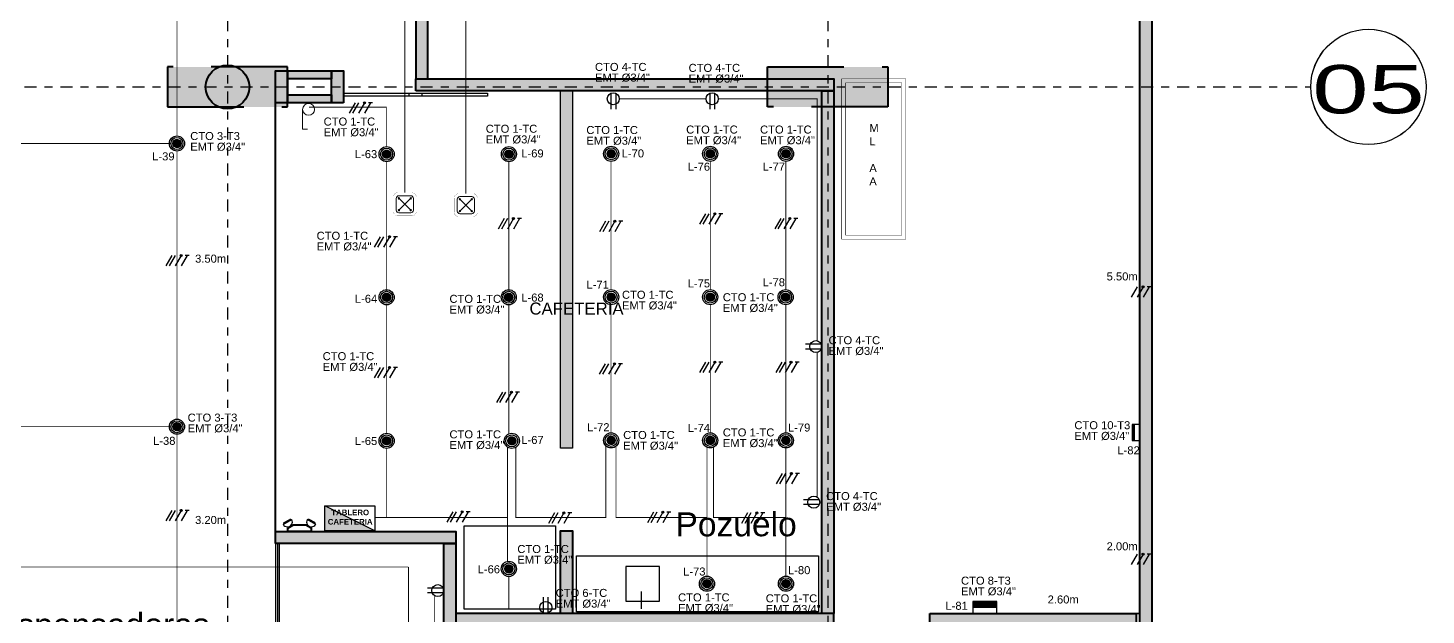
# Model space of a CAD drawing. Header units: millimetres. Extents: x -1568 to 501, y 36 to 962.
# Drawn here: x 256.48 to 273.95, y 62.32 to 69.65 of the extents above; entities that cross this region are included whole.
import ezdxf
from ezdxf.enums import TextEntityAlignment as Align
from ezdxf.lldxf.tags import DXFTag

# ---------------------------------------------------------------- set-up
doc = ezdxf.new("R2010")
doc.units = ezdxf.units.MM
for name, pattern in [('CENTER', [0.7, 0.3, -0.2, 0, -0.2]), ('HIDDEN2', [4.7625, 3.175, -1.5875]), ('LÍNEAS_OCULTASX2', [0.75, 0.5, -0.25])]:
    doc.linetypes.add(name, pattern=pattern)
for name, color, linetype in [('-ALAMBRADO', 7, 'Continuous'), ('-CN-GYD-ILUMINACION-EM', 1, 'Continuous'), ('-CN-GYD-TEXTOS', 7, 'Continuous'), ('1amobla', 253, 'Continuous'), ('AMOBLAMIENTO', 252, 'Continuous'), ('CAJA DE PASO', 86, 'Continuous'), ('EJE-ESTRUCTURA', 254, 'CENTER'), ('GG_ILUMINACIÓN 14', 210, 'Continuous'), ('GG_ILUMINACIÓN 15', 3, 'Continuous'), ('GG_PISO 9', 8, 'Continuous'), ('JCA_HATCH 254', 252, 'Continuous'), ('JCA_TEXTO1', 251, 'Continuous'), ('JCA_TEXTO2', 252, 'Continuous'), ('LUMINARIA DE EMERGENCIA', 1, 'Continuous'), ('LUZ LED INDIRECTA', 7, 'Continuous'), ('TB', 7, 'Continuous'), ('TEXTOS MEDIDAS', 7, 'Continuous'), ('TOMA', 1, 'Continuous')]:
    doc.layers.add(name, color=color, linetype=linetype)
for name, color, linetype, lineweight in [('-CN-GYD-TUBERÍA TOMACORRIENTE', 5, 'Continuous', 5), ('-CN-GYD-TUBERÍA TOMACORRIENTE PVC', 86, 'Continuous', 18), ('-CN-INTERRUPTORES DE PARED', 3, 'Continuous', 20), ('_TEXTO', 7, 'Continuous', 9), ('TEXTOS', 7, 'Continuous', 20), ('Textos 1', 7, 'Continuous', 25)]:
    doc.layers.add(name, color=color, linetype=linetype, lineweight=lineweight)
doc.layers.add('A-HATCH CONCRETO', color=7, linetype='Continuous', true_color=0xb8b8b8)
doc.layers.add('HACHTCOLUMNA', color=7, linetype='Continuous', true_color=0x404040)
doc.layers.add('Estructura', color=7, linetype='Continuous', lineweight=40, true_color=0x383838)
doc.layers.add('Muro', color=7, linetype='Continuous', lineweight=40, true_color=0x2b2b2b)
doc.styles.add('CORPORATIVO', font='simplex.shx')
doc.styles.add('GYD', font='arial.ttf', dxfattribs={"height": 2.5})
doc.styles.get("Standard").update_dxf_attribs({"font": 'arial.ttf'})
doc.styles.add('style2', font='arial.ttf', dxfattribs={"width": 1.5})
tags = doc.linetypes.add('EMT_LINE', pattern='A,0.5,-0.2,["EMT",Standard,S=0.1,R=0,X=-0.1,Y=-0.05],-0.25', length=0.95).pattern_tags.tags
tags[6] = DXFTag(74, 10)
tags = doc.linetypes.add('PVC_LINE', pattern='A,0.5,-0.2,["PVC",Standard,S=0.1,R=0,X=-0.1,Y=-0.05],-0.25', length=0.95).pattern_tags.tags
tags[6] = DXFTag(74, 10)

# ---------------------------------------------------------------- blocks, each defined once
blk = doc.blocks.new('Estructura cubierta')
at = {"layer": 'HACHTCOLUMNA'}
h = blk.add_hatch(color=256, dxfattribs=at)
h.paths.add_polyline_path([(1954.25, -5893.749), (1954.25, -5894.249), (1955.75, -5894.249), (1955.75, -5893.749)])
h.paths.add_polyline_path([(1963.25, -5893.749), (1963.25, -5894.249), (1961.75, -5894.249), (1961.75, -5893.749)])
h.paths.add_polyline_path([(1970.25, -5893.749), (1970.25, -5894.249), (1971.75, -5894.249), (1971.75, -5893.749)])
h.paths.add_polyline_path([(1979.248, -5893.749), (1979.248, -5894.249), (1977.748, -5894.249), (1977.748, -5893.749)])
at = {"layer": 'JCA_HATCH 254', "transparency": 33554687}
h = blk.add_hatch(dxfattribs=at)
h.set_pattern_fill('ANGLE', color=256)
h.set_pattern_definition([(0, (0, 0), (0, 6.985), [5.08, -1.905]), (90, (0, 0), (-6.985, 4e-16), [5.08, -1.905])])
h.paths.add_polyline_path([(1955.25, -5904.924), (1955.25, -5903.424), (1954.75, -5903.424), (1954.75, -5904.924)])
h.paths.add_polyline_path([(1955.25, -5909.549), (1955.25, -5911.949), (1954.75, -5911.949), (1954.75, -5909.549)])
h.paths.add_polyline_path([(1954.25, -5893.749), (1954.25, -5894.249), (1955.75, -5894.249), (1955.75, -5893.749)])
h.paths.add_polyline_path([(1963.25, -5893.749), (1963.25, -5894.249), (1961.75, -5894.249), (1961.75, -5893.749)])
h.paths.add_polyline_path([(1970.25, -5893.749), (1970.25, -5894.249), (1971.75, -5894.249), (1971.75, -5893.749)])
at = {"layer": 'EJE-ESTRUCTURA', "ltscale": 0.5}
for p, q in [((1971, -5855.354), (1971, -5914.914)), ((1978.498, -5855.354), (1978.498, -5914.914)), ((1978.498, -5855.354), (1978.498, -5914.914)), ((1953.163, -5893.999), (1984.533, -5893.999))]:
    blk.add_line(p, q, dxfattribs=at)
at = {"layer": 'Estructura', "linetype": 'HIDDEN2', "ltscale": 0.3}
for points in [[(1970.25, -5893.749), (1970.25, -5894.249), (1971.75, -5894.249), (1971.75, -5893.749)], [(1979.248, -5893.749), (1979.248, -5894.249), (1977.748, -5894.249), (1977.748, -5893.749)]]:
    blk.add_lwpolyline(points, close=True, dxfattribs=at)
at = {"layer": 'JCA_TEXTO1', "linetype": 'Continuous'}
blk.add_circle((1985.253, -5893.999), 0.72, dxfattribs=at)
at = {"layer": 'JCA_TEXTO2', "style": 'style2', "width": 1.5}
blk.add_text('05', height=0.6031, rotation=0.0293, dxfattribs=at).set_placement((1984.552, -5894.329))
blk = doc.blocks.new('A$C2b4e84c0')
at = {"layer": 'A-HATCH CONCRETO', "ltscale": 0.01}
h = blk.add_hatch(color=256, dxfattribs=at)
h.dxf.hatch_style = 1
h.paths.add_polyline_path([(30.049, -30.046), (29.899, -30.046), (29.899, 18.193), (30.049, 18.193)])
h = blk.add_hatch(color=256, dxfattribs=at)
h.dxf.hatch_style = 1
h.paths.add_polyline_path([(20.852, -18.157), (20.852, -18.007), (26.073, -18.007), (26.073, -18.157)])
h.paths.add_polyline_path([(20.851, -2.553), (20.852, -18.007), (21.002, -18.007), (21.001, -2.553)])
h.paths.add_polyline_path([(21.001, -2.553), (25.923, -2.553), (25.923, -2.703), (21.001, -2.703)])
h.paths.add_polyline_path([(25.923, -3.003), (26.073, -3.003), (26.073, -2.553), (25.923, -2.553)])
at = {"layer": 'A-HATCH CONCRETO', "ltscale": 0.03}
h = blk.add_hatch(color=256, dxfattribs=at)
h.dxf.hatch_style = 1
h.paths.add_polyline_path([(19.95, -18.305), (19.8, -18.305), (19.8, -17.906), (19.95, -17.906)])
h.paths.add_polyline_path([(19.25, -18.006), (19.25, -17.906), (19.8, -17.906), (19.8, -18.006)])
h.paths.add_polyline_path([(19.25, -18.305), (19.25, -18.205), (19.8, -18.205), (19.8, -18.305)])
h.paths.add_polyline_path([(19.25, -18.305), (19.1, -18.305), (19.1, -17.906), (19.25, -17.906)])
at = {"layer": 'A-HATCH CONCRETO', "ltscale": 0.01}
h = blk.add_hatch(color=256, dxfattribs=at)
h.dxf.hatch_style = 1
h.paths.add_polyline_path([(23.152, -30.046), (23.002, -30.046), (23.002, -28.584), (23.152, -28.584)])
h.paths.add_polyline_path([(23.002, -29.033), (23.002, -28.883), (22.368, -28.883), (22.368, -29.033)])
h.paths.add_polyline_path([(20.914, -29.033), (20.914, -28.883), (21.568, -28.883), (21.568, -29.033)])
h.paths.add_polyline_path([(19.55, -29.033), (19.55, -28.883), (20.114, -28.882), (20.114, -29.032)])
h.paths.add_polyline_path([(18.401, -30.045), (18.251, -30.045), (18.25, -29.033), (18.4, -29.033)])
h.paths.add_polyline_path([(18.251, -30.045), (23.152, -30.046), (23.152, -30.196), (18.251, -30.195)])
h.paths.add_polyline_path([(19.854, -30.045), (19.704, -30.045), (19.704, -29.033), (19.854, -29.033)])
h.paths.add_polyline_path([(21.503, -30.045), (21.353, -30.045), (21.353, -29.033), (21.503, -29.033)])
h.paths.add_polyline_path([(23.133, -27.682), (23.133, -27.681), (22.983, -27.681), (22.983, -27.682)], flags=17)
h.paths.add_polyline_path([(24.853, -27.531), (21.201, -27.532), (21.201, -27.682), (24.853, -27.681)])
h.paths.add_polyline_path([(21.201, -27.532), (21.202, -23.808), (21.352, -23.808), (21.351, -27.532)])
h.paths.add_polyline_path([(18.253, -26.582), (20.3, -26.582), (20.3, -26.732), (19.35, -26.732), (19.35, -27.532), (19.2, -27.532), (19.2, -26.732), (18.253, -26.732)])
h.paths.add_polyline_path([(26.073, -24.682), (21.352, -24.682), (21.352, -24.832), (26.073, -24.832)])
h.paths.add_polyline_path([(22.661, -24.682), (22.662, -23.65), (22.812, -23.65), (22.811, -24.682)])
h.paths.add_polyline_path([(19.1, -23.808), (19.1, -23.658), (21.352, -23.658), (21.352, -23.808)])
h.paths.add_polyline_path([(25.923, -24.682), (25.923, -18.157), (26.073, -18.157), (26.073, -24.682)])
h.paths.add_polyline_path([(27.276, -24.682), (29.851, -24.682), (29.851, -24.832), (27.276, -24.832)])
h.paths.add_polyline_path([(27.356, -24.832), (27.357, -27.631), (27.507, -27.631), (27.507, -24.832)])
h.paths.add_polyline_path([(28.409, -27.481), (29.452, -27.481), (29.452, -27.631), (28.409, -27.631)])
h.paths.add_polyline_path([(27.507, -28.79), (29.452, -28.79), (29.452, -28.94), (27.507, -28.941)])
h.paths.add_polyline_path([(27.357, -29.941), (27.357, -28.79), (27.507, -28.79), (27.507, -29.941)])
h.paths.add_polyline_path([(29.452, -30.046), (29.452, -30.941), (29.302, -30.941), (29.302, -30.046)])
h.paths.add_polyline_path([(29.452, -30.046), (29.899, -30.046), (29.899, -30.196), (29.452, -30.196)])
h.paths.add_polyline_path([(30.049, -30.046), (30.049, -31.246), (29.899, -31.246), (29.899, -30.046)])
h.paths.add_polyline_path([(27.507, -30.941), (29.899, -30.941), (29.899, -31.091), (27.507, -31.091)])
h.paths.add_polyline_path([(27.357, -30.941), (27.357, -32.138), (27.507, -32.138), (27.507, -30.941)])
h.paths.add_polyline_path([(26.748, -32.138), (27.507, -32.138), (27.507, -32.288), (26.748, -32.288)])
h.paths.add_polyline_path([(25.697, -30.046), (25.698, -33.657), (25.848, -33.657), (25.847, -30.046)])
h.paths.add_polyline_path([(25.848, -32.138), (25.848, -32.138), (25.848, -32.288), (25.848, -32.288)], flags=17)
h.paths.add_polyline_path([(28.098, -32.138), (29.899, -32.138), (29.899, -32.288), (28.098, -32.288)])
h.paths.add_polyline_path([(29.483, -34.453), (29.483, -35.957), (29.333, -35.957), (29.333, -34.453)])
h.paths.add_polyline_path([(29.483, -34.453), (29.899, -34.453), (29.899, -34.603), (29.483, -34.604)])
h.paths.add_polyline_path([(30.049, -34.453), (30.049, -35.957), (29.899, -35.957), (29.899, -34.453)])
h.paths.add_polyline_path([(26.248, -35.957), (30.049, -35.957), (30.049, -36.107), (26.248, -36.107)])
h.paths.add_polyline_path([(25.748, -36.107), (25.748, -36.057), (26.248, -36.057), (26.248, -36.107)])
h.paths.add_polyline_path([(25.748, -36.107), (25.698, -36.107), (25.698, -33.657), (25.748, -33.657)])
at = {"layer": '1amobla', "linetype": 'Continuous', "lineweight": 60, "ltscale": 0.3, "const_width": 0.005}
for points in [[(26.173, -20.007), (26.173, -18.007), (26.973, -18.007), (26.973, -20.007), (26.173, -20.007)], [(26.223, -19.957), (26.223, -18.057), (26.923, -18.057), (26.923, -19.957), (26.223, -19.957)]]:
    blk.add_lwpolyline(points, dxfattribs=at)
at = {"layer": 'AMOBLAMIENTO'}
for p, q in [((19.95, -18.185), (21.75, -18.185)), ((19.125, -23.808), (19.125, -25.782)), ((23.67, -24.625), (23.67, -24.406))]:
    blk.add_line(p, q, dxfattribs=at)
for points in [[(21.75, -18.224), (19.95, -18.224), (19.95, -18.185)], [(20.771, -18.224), (20.771, -18.185)], [(20.929, -18.185), (20.929, -18.224)], [(21.75, -18.185), (21.75, -18.224)]]:
    blk.add_lwpolyline(points, dxfattribs=at)
for points in [[(21.455, -24.627), (21.455, -23.586), (22.596, -23.586), (22.596, -24.627)], [(19.15, -23.808), (19.1, -23.808), (19.1, -25.782), (19.15, -25.782)], [(22.858, -24.663), (22.858, -23.963), (25.885, -23.963), (25.885, -24.663)], [(23.896, -24.529), (23.896, -24.097), (23.476, -24.097), (23.476, -24.529)]]:
    blk.add_lwpolyline(points, close=True, dxfattribs=at)
at = {"layer": 'Estructura', "ltscale": 0.01}
blk.add_circle((18.5, -18.107), 0.273, dxfattribs=at)
at = {"layer": 'Muro'}
blk.add_line((19.1, -23.808), (19.1, -18.305), dxfattribs=at)
for points in [[(30.049, -30.046), (29.899, -30.046), (29.899, 18.193), (30.049, 18.193), (30.049, -30.046)], [(19.1, -23.658), (21.352, -23.658), (21.352, -23.808), (19.1, -23.808)]]:
    blk.add_lwpolyline(points, dxfattribs=at)
for points in [[(20.851, -2.553), (20.852, -18.007), (21.002, -18.007), (21.001, -2.553)], [(19.25, -18.305), (19.1, -18.305), (19.1, -17.906), (19.25, -17.906)], [(19.25, -18.006), (19.25, -17.906), (19.8, -17.906), (19.8, -18.006)], [(19.95, -18.305), (19.8, -18.305), (19.8, -17.906), (19.95, -17.906)], [(20.852, -18.157), (20.852, -18.007), (26.073, -18.007), (26.073, -18.157)], [(25.923, -24.682), (25.923, -18.157), (26.073, -18.157), (26.073, -24.682)], [(19.25, -18.305), (19.25, -18.205), (19.8, -18.205), (19.8, -18.305)], [(22.661, -24.682), (22.662, -23.65), (22.812, -23.65), (22.811, -24.682)], [(21.201, -27.532), (21.201, -23.808), (21.352, -23.808), (21.351, -27.532)], [(26.073, -24.682), (21.352, -24.682), (21.352, -24.832), (26.073, -24.832)], [(27.276, -24.682), (29.851, -24.682), (29.851, -24.832), (27.276, -24.832)]]:
    blk.add_lwpolyline(points, close=True, dxfattribs=at)
blk.add_blockref('Estructura cubierta', (-1952.5, 5875.892), dxfattribs=at)
at = {"layer": 'TEXTOS', "color": 252}
blk.add_text('CAFETERIA', height=0.15, rotation=359.9331, dxfattribs=at).set_placement((22.272, -20.949))
at = {"layer": 'TEXTOS', "insert": (26.519, -18.57), "char_height": 0.1, "attachment_point": 1, "rotation": 359.9331}
blk.add_mtext('M\\PL\\P\\PA\\PA', dxfattribs=at)
blk = doc.blocks.new('A$C186cc0d2')
at = {"lineweight": 5}
h = blk.add_hatch(dxfattribs=at)
h.set_pattern_fill('ANSI31', color=8, scale=0.0005)
h.set_pattern_definition([(45, (0.06305, 0.06305), (-0.00112253, 0.00112253), [])])
edge = h.paths.add_edge_path()
edge.add_arc((0.063, 0.063), 0.0342, 0, 360)
at = {"ltscale": 0.3}
for radius in [0.063, 0.05, 0.0342]:
    blk.add_circle((0.063, 0.063, 0), radius, dxfattribs=at)
blk = doc.blocks.new('GG_PROYECTOR')
at = {"layer": 'JCA_HATCH 254', "ltscale": 0.3}
h = blk.add_hatch(dxfattribs=at)
h.set_pattern_fill('ANSI31', color=256)
h.paths.add_polyline_path([(150, 0), (-150, 0), (-150, -75), (150, -75)])
at = {"ltscale": 0.3}
for points in [[(-150, 75), (150, 75), (150, -75), (-150, -75), (-150, 75)], [(150, 0), (-150, 0)]]:
    blk.add_lwpolyline(points, dxfattribs=at)
at = {"color": 7, "style": 'CORPORATIVO', "flags": 1}
for tag, p in [('TIPOCONTROL', (-160, 0)), ('CONTROL', (-160, 10)), ('ACTUADOR', (-160, -10))]:
    blk.add_attdef(tag, text='', height=2, dxfattribs=at).set_placement(p, align=Align.MIDDLE_RIGHT)
at = {"color": 7, "style": 'CORPORATIVO'}
blk.add_attdef('IDENTIFICACION', text='', height=2, dxfattribs=at).set_placement((2, 156), align=Align.BOTTOM_CENTER)
at = {"color": 7, "style": 'CORPORATIVO', "flags": 1}
for tag, p in [('FABRICANTE', (160, 16)), ('REFERENCIA', (160, 5)), ('LOCALIZACION', (160, -5))]:
    blk.add_attdef(tag, text='', height=2, dxfattribs=at).set_placement(p, align=Align.MIDDLE_LEFT)
at = {"color": 7, "style": 'CORPORATIVO'}
blk.add_attdef('CIRCUITO', text='', height=2, dxfattribs=at).set_placement((147, -124), align=Align.TOP_LEFT)
blk = doc.blocks.new('GG_BALA COB SP 1')
at = {"lineweight": 5}
h = blk.add_hatch(dxfattribs=at)
h.set_pattern_fill('ANSI31', color=8)
h.paths.add_polyline_path([(100, -18), (-100, -18), (-100, -50), (100, -50)])
at = {"ltscale": 0.3}
for points in [[(-100, 50), (100, 50), (100, -50), (-100, -50), (-100, 50)], [(-100, -18), (100, -18)]]:
    blk.add_lwpolyline(points, dxfattribs=at)
blk = doc.blocks.new('t')
at = {"layer": 'TOMA'}
for p, q in [((0.006, 0.03), (0.204, 0.03)), ((0.006, -0.03), (0.204, -0.03))]:
    blk.add_line(p, q, dxfattribs=at)
blk.add_circle((0.075, 0), 0.075, dxfattribs=at)
blk = doc.blocks.new('*U73')
at = {"layer": '-CN-GYD-ILUMINACION-EM', "ltscale": 0.3}
for p, q in [((-145, 270), (-200, 170)), ((-114, 285), (-197, 136)), ((-119, 277), (-119, 277)), ((-193, 144), (-193, 144)), ((-145, -270), (-200, -170)), ((-114, -285), (-197, -136)), ((-193, -144), (-193, -144)), ((-119, -277), (-119, -277))]:
    blk.add_line(p, q, dxfattribs=at)
at = {"layer": '-CN-GYD-ILUMINACION-EM'}
for p, q in [((-104, 116), (-104, -116)), ((-94, 114), (-94, -114)), ((0, 217), (-46, 217)), ((0, 207), (-40, 207)), ((0, -217), (0, 217)), ((-46, -217), (0, -217)), ((-40, -207), (0, -207))]:
    blk.add_line(p, q, dxfattribs=at)
for points in [[(-96, 130), (-110, 138)], [(-46, 217), (-104, 116)], [(-40, 207), (-94, 114)], [(-56, 199), (-70, 208)], [(-96, -130), (-110, -138)], [(-46, -217), (-104, -116)], [(-40, -207), (-94, -114)], [(-56, -199), (-70, -208)]]:
    blk.add_lwpolyline(points, dxfattribs=at)
at = {"layer": '-CN-GYD-ILUMINACION-EM', "ltscale": 0.3}
for centre, radius, start, end in [((-156, 211), 85.5, 240.9715, 60.9715), ((-128, 260), 19.1, 60.9715, 150.9715), ((-183, 161), 19.1, 150.9715, 240.9715), ((-183, -161), 19.1, 119.0285, 209.0285), ((-156, -211), 85.5, 299.0285, 119.0285), ((-128, -260), 19.1, 209.0285, 299.0285)]:
    blk.add_arc(centre, radius, start, end, dxfattribs=at)
at = {"layer": '-CN-GYD-TEXTOS', "style": 'GYD'}
blk.add_attdef('5', (-68, -406), '', height=125, rotation=90, dxfattribs=at)
blk = doc.blocks.new('Caja de paso')
at = {"layer": '-CN-GYD-TUBERÍA TOMACORRIENTE PVC', "const_width": 0.00173}
blk.add_lwpolyline([(-0.111, 0.067), (-0.111, -0.067, 0.414214), (-0.067, -0.111), (0.067, -0.111, 0.414214), (0.111, -0.067), (0.111, 0.067, 0.414214), (0.067, 0.111), (-0.067, 0.111, 0.414214)], format="xyb", close=True, dxfattribs=at)
at = {"layer": '-CN-GYD-TUBERÍA TOMACORRIENTE PVC'}
blk.add_lwpolyline([(-0.057, -0.082), (0.057, -0.082, 0.414214), (0.082, -0.057), (0.082, 0.057, 0.414214), (0.057, 0.082), (-0.057, 0.082, 0.414214), (-0.082, 0.057), (-0.082, -0.057, 0.414214)], format="xyb", close=True, dxfattribs=at)
at = {"layer": '-CN-GYD-TUBERÍA TOMACORRIENTE PVC', "linetype": 'LÍNEAS_OCULTASX2'}
for points in [[(-0.057, 0.057), (0.057, -0.057)], [(0.057, 0.057), (-0.057, -0.057)]]:
    blk.add_lwpolyline(points, dxfattribs=at)
at = {"layer": '-CN-GYD-TUBERÍA TOMACORRIENTE PVC'}
for centre in [(-0.057, 0.057), (0.057, 0.057), (-0.057, -0.057), (0.057, -0.057)]:
    blk.add_circle(centre, 0.00665, dxfattribs=at)
blk = doc.blocks.new('2x')
at = {"layer": '-ALAMBRADO'}
h = blk.add_hatch(color=256, dxfattribs=at)
edge = h.paths.add_edge_path()
edge.add_arc((0.075, 0.13), 0.025, 0, 360)
for p, q in [((-0.075, 0.13), (-0.225, -0.13)), ((0.075, 0.13), (-0.075, -0.13)), ((0.225, 0.13), (0.075, -0.13))]:
    blk.add_line(p, q, dxfattribs=at)
blk.add_lwpolyline([(0.275, 0.13), (0.175, 0.13)], dxfattribs=at)
blk.add_circle((0.075, 0.13), 0.025, dxfattribs=at)
blk = doc.blocks.new('*U63')
at = {"layer": '-ALAMBRADO'}
blk.add_blockref('2x', (0, 0), dxfattribs=at)
blk = doc.blocks.new('3x')
at = {"layer": '-ALAMBRADO'}
h = blk.add_hatch(color=256, dxfattribs=at)
edge = h.paths.add_edge_path()
edge.add_arc((0.078, 0.13), 0.025, 0, 360)
for p, q in [((-0.152, 0.13), (-0.302, -0.13)), ((-0.072, 0.13), (-0.222, -0.13)), ((0.078, 0.13), (-0.072, -0.13)), ((0.228, 0.13), (0.078, -0.13))]:
    blk.add_line(p, q, dxfattribs=at)
blk.add_lwpolyline([(0.278, 0.13), (0.178, 0.13)], dxfattribs=at)
blk.add_circle((0.078, 0.13), 0.025, dxfattribs=at)
blk = doc.blocks.new('*U60')
at = {"layer": '-ALAMBRADO'}
blk.add_blockref('3x', (0, 0), dxfattribs=at)
blk = doc.blocks.new('TB')
at = {"layer": 'TB'}
h = blk.add_hatch(color=256, dxfattribs=at)
h.dxf.hatch_style = 1
h.paths.add_polyline_path([(0.1564, 0), (-0.1564, 0.1562), (-0.1564, 0)])
blk.add_lwpolyline([(-0.1564, 0.1562), (0.1564, 0.1562), (0.1564, 0), (-0.1564, 0)], close=True, dxfattribs=at)
blk.add_lwpolyline([(0.1564, 0), (-0.1564, 0.1562)], dxfattribs=at)
blk = doc.blocks.new('A$C2445cd9b')
at = {"layer": '-CN-INTERRUPTORES DE PARED', "color": 3, "extrusion": (0, 0, -1)}
for p, q in [((0, 0), (0, 0.086)), ((0.353, 0), (0, 0))]:
    blk.add_line(p, q, dxfattribs=at)
blk.add_circle((-0.353, 0.106), 0.106, dxfattribs=at)

msp = doc.modelspace()

# ---------------------------------------------------------------- hatches: boundary and pattern name
at = {"layer": 'A-HATCH CONCRETO', "transparency": 33554687}
h = msp.add_hatch(color=256, dxfattribs=at)
h.dxf.hatch_style = 1
h.paths.add_polyline_path([(263.138, 68.861), (263.288, 68.861), (263.288, 64.399), (263.138, 64.399)])

# ---------------------------------------------------------------- linework, layer by layer
at = {"layer": '-CN-GYD-TUBERÍA TOMACORRIENTE', "linetype": 'EMT_LINE', "const_width": 0.01}
for points, elevation in [([(258.345, 68.299), (258.345, 71.65)], 0), ([(260.961, 68.166), (260.961, 68.659), (259.992, 68.659)], 4.547), ([(258.25, 68.204), (255.384, 68.204)], 0), ([(258.345, 64.764), (258.345, 68.11)], 0), ([(260.961, 67.977), (260.961, 66.379)], 4.547), ([(262.491, 66.379), (262.491, 67.977)], 4.547), ([(263.766, 66.381), (263.766, 67.982)], 4.547), ([(265.008, 66.382), (265.008, 67.982)], 4.547), ([(265.952, 66.381), (265.952, 67.982)], 4.547), ([(260.961, 66.19), (260.961, 64.586)], 4.547), ([(262.491, 64.578), (262.491, 66.19)], 4.547), ([(263.766, 64.592), (263.766, 66.192)], 4.547), ([(265.008, 64.592), (265.008, 66.192)], 4.547), ([(265.952, 64.592), (265.952, 66.192)], 4.547), ([(254.875, 64.669), (258.25, 64.669)], 0), ([(258.345, 61.477), (258.345, 64.574)], 0), ([(260.961, 63.534), (260.817, 63.534)], 4.547), ([(262.474, 63.534), (262.474, 62.986)], 4.547), ([(264.966, 63.534), (264.966, 62.802)], 4.547), ([(265.952, 63.534), (265.952, 62.802)], 4.547), ([(262.491, 62.798), (262.491, 62.391), (262.88, 62.391)], 4.547), ([(261.565, 62.558), (261.565, 61.868)], 0)]:
    msp.add_lwpolyline(points, dxfattribs=dict(at, elevation=elevation))
for points in [[(261.953, 71.736), (261.953, 67.58)], [(261.191, 67.591), (261.191, 71.111)], [(263.871, 68.763), (264.956, 68.763)], [(265.106, 68.763), (266.343, 68.763), (266.343, 65.743)], [(266.343, 65.596), (266.343, 63.787)], [(250.227, 54.748), (250.33, 54.748), (250.33, 62.916), (261.237, 62.916)], [(261.237, 62.916), (261.237, 59.305)]]:
    msp.add_lwpolyline(points, dxfattribs=at)
at = {"layer": '-CN-GYD-TUBERÍA TOMACORRIENTE', "linetype": 'EMT_LINE', "elevation": 4.547}
for points in [[(262.474, 64.413, 0.01, 0.01, 0), (262.474, 63.534, 0.01, 0.01, 0), (260.961, 63.534, 0.01, 0.01, 0), (260.961, 64.397, 0, 0, 0)], [(262.578, 64.411, 0.01, 0.01, 0), (262.578, 63.534, 0.01, 0.01, 0), (263.702, 63.534, 0.01, 0.01, 0), (263.702, 64.429, 0.01, 0.01, 0)], [(263.83, 64.426, 0.01, 0.01, 0), (263.83, 63.534, 0.01, 0.01, 0), (264.966, 63.534, 0.01, 0.01, 0), (264.966, 64.412, 0.01, 0.01, 0)], [(265.048, 64.412, 0.01, 0.01, 0), (265.048, 63.534, 0.01, 0.01, 0), (265.952, 63.534, 0.01, 0.01, 0), (265.952, 64.403, 0, 0, 0)]]:
    msp.add_lwpolyline(points, format="xyseb", dxfattribs=at)
at = {"layer": '-CN-GYD-TUBERÍA TOMACORRIENTE PVC', "linetype": 'PVC_LINE', "ltscale": 10, "const_width": 0.02}
for points in [[(270.376, 64.696), (270.376, 69.913)], [(268.589, 62.337), (270.376, 62.337), (270.376, 64.496)]]:
    msp.add_lwpolyline(points, dxfattribs=at)
at = {"layer": 'AMOBLAMIENTO'}
msp.add_lwpolyline([(263.138, 68.861), (263.288, 68.861), (263.288, 64.399), (263.138, 64.399), (263.138, 68.861)], dxfattribs=at)
at = {"layer": 'GG_PISO 9', "linetype": 'Continuous'}
msp.add_circle((273.23, 68.911), 0.72, dxfattribs=at)

# ---------------------------------------------------------------- block references
msp.add_blockref('A$C2b4e84c0', (240.476, 87.018))
at = {"xscale": -0.7034268571665961, "yscale": 0.7034268571665961, "zscale": 0.7034268571665961, "rotation": 270}
msp.add_blockref('A$C2445cd9b', (259.914, 68.383), dxfattribs=at)
at = {"layer": '_TEXTO', "linetype": 'Continuous', "ltscale": 10, "xscale": 0.5, "yscale": 0.5}
for name, p, zscale in [('*U60', (260.648, 68.647), 320), ('*U60', (262.508, 67.202), 320), ('*U60', (263.776, 67.168), 320), ('*U60', (265.024, 67.263), 320), ('*U60', (265.963, 67.204), 320), ('*U60', (260.961, 66.976), 320), ('*U60', (258.357, 66.741, 0), 320), ('*U63', (270.376, 66.351), 0.5), ('*U60', (260.961, 65.343), 320), ('*U60', (263.772, 65.388), 320), ('*U60', (265.024, 65.41), 320), ('*U60', (265.977, 65.41), 320), ('*U60', (262.486, 65.034), 320), ('*U60', (265.981, 64.02), 320), ('*U60', (258.357, 63.559, 0), 320), ('*U60', (261.868, 63.54), 320), ('*U60', (263.139, 63.526), 320), ('*U60', (264.375, 63.535), 320), ('*U60', (265.55, 63.526), 320), ('*U63', (270.376, 63.012), 0.5)]:
    msp.add_blockref(name, p, dxfattribs=dict(at, zscale=zscale))
at = {"layer": 'CAJA DE PASO', "linetype": 'Continuous', "ltscale": 10, "xscale": 1.3, "yscale": 1.3, "zscale": 45.18280937220077}
for p in [(261.191, 67.446), (261.953, 67.435)]:
    msp.add_blockref('Caja de paso', p, dxfattribs=at)
at = {"layer": 'GG_ILUMINACIÓN 14', "ltscale": 0.3, "xscale": -0.001, "yscale": 0.001, "zscale": 0.001, "rotation": 180}
msp.add_blockref('GG_PROYECTOR', (268.439, 62.412), dxfattribs=at)
at = {"layer": 'GG_ILUMINACIÓN 15', "ltscale": 0.1, "xscale": -0.001, "yscale": 0.001, "zscale": 0.001, "rotation": 270}
msp.add_blockref('GG_BALA COB SP 1', (270.326, 64.596), dxfattribs=at)
at = {"layer": 'LUMINARIA DE EMERGENCIA', "linetype": 'Continuous', "ltscale": 10, "xscale": 0.0007100885383724713, "yscale": 0.0007100885383724713, "zscale": 0.0007100885383724713, "rotation": 269.9999999999999}
msp.add_blockref('*U73', (259.875, 63.368), dxfattribs=at)
at = {"layer": 'LUZ LED INDIRECTA', "xscale": 1.5, "yscale": 1.5}
for p in [(258.25, 68.11), (260.869, 67.977, 4.547), (262.397, 67.977, 4.547), (263.674, 67.982, 4.547), (264.912, 67.982, 4.547), (265.859, 67.982, 4.547), (260.869, 66.19, 4.547), (262.395, 66.19, 4.547), (263.674, 66.192, 4.547), (264.912, 66.192, 4.547), (265.854, 66.192, 4.547), (258.25, 64.574), (260.869, 64.397, 4.547), (262.433, 64.397, 4.547), (263.674, 64.403, 4.547), (264.912, 64.403, 4.547), (265.857, 64.403, 4.547), (262.396, 62.798, 4.547), (264.871, 62.613, 4.547), (265.858, 62.613, 4.547)]:
    msp.add_blockref('A$C186cc0d2', p, dxfattribs=at)
at = {"layer": 'TB', "xscale": 2, "yscale": 2, "zscale": 1.5}
msp.add_blockref('TB', (260.504, 63.367), dxfattribs=at)
at = {"layer": 'TOMA', "zscale": 1.5}
for p, rotation in [((263.796, 68.838), 270), ((265.031, 68.838), 270), ((266.401, 65.668), 180), ((266.375, 63.726), 180), ((261.678, 62.622, 0), 180), ((262.953, 62.337), 89.99999999999999)]:
    msp.add_blockref('t', p, dxfattribs=dict(at, rotation=rotation))

# ---------------------------------------------------------------- texts
at = {"layer": 'GG_PISO 9', "style": 'style2', "width": 1.5}
msp.add_text('05', height=0.6031, rotation=0.0293, dxfattribs=at).set_placement((272.528, 68.581))
at = {"layer": 'GG_PISO 9'}
for s, p in [('Pozuelo', (264.573, 63.299)), ('Maq. dispensadoras', (254.978, 62.038))]:
    msp.add_text(s, height=0.3, rotation=0.0669, dxfattribs=at).set_placement(p)
at = {"layer": 'TEXTOS', "char_height": 0.1, "attachment_point": 1}
for s, insert, width in [('\\A1;\\pxsm0.8;CTO 4-TC\\PEMT Ø3/4"       ', (263.567, 69.211), 0.78468), ('\\A1;\\pxsm0.8;CTO 4-TC\\PEMT Ø3/4"       ', (264.736, 69.199), 0.78217), ('\\A1;\\pxsm0.8;CTO 1-TC\\PEMT Ø3/4"       ', (260.177, 68.529), 0.78217), ('\\A1;\\pxsm0.8;CTO 3-T3\\PEMT Ø3/4"       ', (258.51, 68.348), 0.78217), ('\\A1;\\pxsm0.8;CTO 1-TC\\PEMT Ø3/4"       ', (262.202, 68.439), 0.78217), ('\\A1;\\pxsm0.8;CTO 1-TC\\PEMT Ø3/4"       ', (263.459, 68.423), 0.78217), ('\\A1;\\pxsm0.8;CTO 1-TC\\PEMT Ø3/4"       ', (264.706, 68.429), 0.78217), ('\\A1;\\pxsm0.8;CTO 1-TC\\PEMT Ø3/4"       ', (265.629, 68.429), 0.78217), ('\\A1;\\pxsm0.8;CTO 1-TC\\PEMT Ø3/4"       ', (260.089, 67.103), 0.78217), ('\\A1;\\pxsm0.8;CTO 1-TC\\PEMT Ø3/4"       ', (261.749, 66.315), 0.78217), ('\\A1;\\pxsm0.8;CTO 1-TC\\PEMT Ø3/4"       ', (263.904, 66.366), 0.78217), ('\\A1;\\pxsm0.8;CTO 1-TC\\PEMT Ø3/4"       ', (265.164, 66.335), 0.78217), ('\\A1;\\pxsm0.8;CTO 4-TC\\PEMT Ø3/4"       ', (266.485, 65.798), 0.78217), ('\\A1;\\pxsm0.8;CTO 1-TC\\PEMT Ø3/4"       ', (260.165, 65.599), 0.78217), ('\\A1;\\pxsm0.8;CTO 3-T3\\PEMT Ø3/4"       ', (258.478, 64.832), 0.78217), ('\\A1;\\pxsm0.8;CTO 1-TC\\PEMT Ø3/4"       ', (265.164, 64.647), 0.78217), ('\\A1;\\pxsm0.8;CTO 10-T3\\PEMT Ø3/4"       ', (269.556, 64.737), 0.78217), ('\\A1;\\pxsm0.8;CTO 1-TC\\PEMT Ø3/4"       ', (261.749, 64.623), 0.78217), ('\\A1;\\pxsm0.8;CTO 1-TC\\PEMT Ø3/4"       ', (263.919, 64.615), 0.78217), ('\\A1;\\pxsm0.8;L-82', (270.093, 64.423), 0.1987), ('\\A1;\\pxsm0.8;CTO 4-TC\\PEMT Ø3/4"       ', (266.455, 63.852), 0.78217), ('\\A1;\\pxsm0.8;CTO 1-TC\\PEMT Ø3/4"       ', (262.597, 63.191), 0.78217), ('\\A1;\\pxsm0.8;CTO 8-T3\\PEMT Ø3/4"       ', (268.14, 62.796), 0.78217), ('\\A1;\\pxsm0.8;CTO 6-TC\\PEMT Ø3/4"       ', (263.076, 62.643), 0.78217), ('\\A1;\\pxsm0.8;CTO 1-TC\\PEMT Ø3/4"       ', (264.605, 62.587), 0.78217), ('\\A1;\\pxsm0.8;CTO 1-TC\\PEMT Ø3/4"       ', (265.7, 62.575), 0.78217), ('\\A1;\\pxsm0.8;L-81', (267.945, 62.482), 0.1987)]:
    msp.add_mtext(s, dxfattribs=dict(at, insert=insert, width=width))
for s, width, insert in [('\\pxt0;L-63', 0.27385, (260.567, 68.122)), ('\\pxt0;L-69', 0.27385, (262.646, 68.131)), ('\\pxt0;L-70', 0.27385, (263.9, 68.131)), ('L-39', 0.17726, (258.035, 68.094)), ('\\pxt0;L-76', 0.27385, (264.725, 67.965)), ('\\pxt0;L-77', 0.27385, (265.661, 67.966)), ('\\pxt0;L-71', 0.27385, (263.461, 66.492)), ('\\pxt0;L-75', 0.27385, (264.725, 66.508)), ('\\pxt0;L-78', 0.27385, (265.661, 66.522)), ('\\pxt0;L-64', 0.27385, (260.567, 66.316)), ('\\pxt0;L-68', 0.27385, (262.646, 66.331)), ('\\pxt0;L-72', 0.27385, (263.469, 64.712)), ('\\pxt0;L-74', 0.27385, (264.725, 64.704)), ('\\pxt0;L-79', 0.27385, (265.978, 64.708)), ('L-38', 0.17726, (258.046, 64.542)), ('\\pxt0;L-65', 0.27385, (260.567, 64.54)), ('\\pxt0;L-67', 0.27385, (262.646, 64.553)), ('\\pxt0;L-66', 0.27385, (262.101, 62.938)), ('\\pxt0;L-73', 0.27385, (264.668, 62.91)), ('\\pxt0,2;L-80', 0.27385, (265.978, 62.927))]:
    msp.add_mtext_dynamic_manual_height_columns(s, width=width, gutter_width=0.325, heights=[0], dxfattribs=dict(at, insert=insert))
at = {"layer": 'Textos 1', "color": 42, "true_color": 0xdd8108, "insert": (260.088, 63.633), "char_height": 0.07, "attachment_point": 1}
msp.add_mtext_dynamic_manual_height_columns('\\pxqc;{\\fArial|b1|i0|c0|p34;TABLERO CAFETERIA}', width=0.84085, gutter_width=0.325, heights=[0], dxfattribs=at)
at = {"layer": 'TEXTOS MEDIDAS', "char_height": 0.1, "attachment_point": 1}
for s, insert, width in [('\\A1;\\pxsm0.8;3.50m', (258.571, 66.817), 0.6806), ('\\A1;\\pxsm0.8;5.50m', (269.959, 66.595), 0.26621), ('\\A1;\\pxsm0.8;3.20m', (258.571, 63.554), 0.6806), ('\\A1;\\pxsm0.8;2.00m', (269.959, 63.225), 0.26621), ('\\A1;\\pxsm0.8;2.60m', (269.222, 62.561), 0.26621)]:
    msp.add_mtext(s, dxfattribs=dict(at, insert=insert, width=width))

doc.saveas('drawing.dxf')
